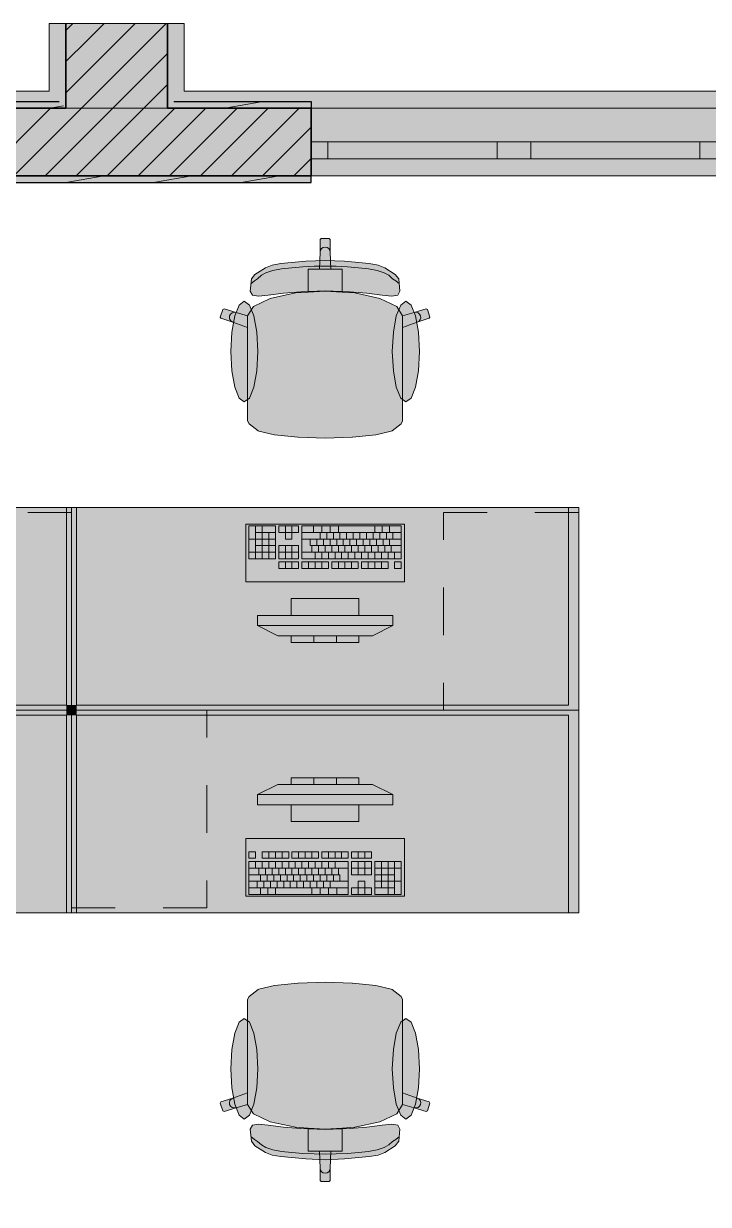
# Model space of a CAD drawing. Header units: inches. Extents: x 99 to 83418, y 65 to 21631.
# Drawn here: x 70025 to 72050, y 16594 to 20088 of the extents above; entities that cross this region are included whole.
import ezdxf

# ---------------------------------------------------------------- set-up
doc = ezdxf.new("R2010")
doc.units = ezdxf.units.IN
doc.header["$MEASUREMENT"] = 0
doc.layers.add('PDF_Interior$-$Furniture$', color=7, linetype='Continuous', true_color=0x573938)
doc.layers.add('PDF_Structural - Bearing', color=7, linetype='Continuous')

msp = doc.modelspace()

# ---------------------------------------------------------------- hatches: boundary and pattern name
at = {"layer": 'PDF_Interior$-$Furniture$', "true_color": 0xffffff, "transparency": 33554559}
for points in [[(70687.6, 18980), (70687.6, 18943.9), (70687.6, 18912.9), (70692.1, 18904.3), (70718.9, 18883.1), (70721.1, 18882.3), (70767, 18871.6), (70835.8, 18864.4), (70836.8, 18864.3), (70916.9, 18861.9), (70916.9, 19451.9), (70904.8, 19451.9), (70901.8, 19448.9), (70901.8, 19412), (70900, 19362.1), (70866.5, 19362.1), (70866.5, 19332.2), (70866.5, 19293.5), (70829.1, 19291.1), (70754.7, 19275.2), (70705, 19251.4), (70687.7, 19223.6), (70653.5, 19233.3), (70618.1, 19244.7), (70614.3, 19242.7), (70606.9, 19220), (70608.8, 19216.2), (70644.2, 19204.8), (70687.6, 19189.1)], [(71146.1, 18980), (71146.1, 19189.1), (71189.5, 19204.8), (71224.9, 19216.2), (71226.9, 19220), (71219.4, 19242.7), (71215.6, 19244.7), (71180.2, 19233.3), (71146, 19223.6), (71128.7, 19251.4), (71079, 19275.2), (71004.6, 19291.1), (70967.2, 19293.5), (70967.2, 19332.2), (70967.2, 19362.1), (70933.7, 19362.1), (70932, 19412), (70932, 19448.9), (70928.9, 19451.9), (70916.9, 19451.9), (70916.9, 18861.9), (70996.9, 18864.3), (70998, 18864.4), (71066.7, 18871.6), (71112.6, 18882.3), (71114.8, 18883.1), (71141.6, 18904.3), (71146.1, 18912.9), (71146.1, 18943.9)], [(70859.4, 19384.9), (70786.1, 19377.9), (70760.3, 19373.1), (70740.3, 19365.9), (70709.3, 19345.8), (70698.8, 19332.6), (70695.5, 19296.5), (70702.2, 19285), (70719.4, 19281.9), (70748.3, 19284.5), (70793.6, 19290.4), (70844.6, 19295), (70916.9, 19297.3), (70916.9, 19387.1)], [(70974.4, 19384.9), (70916.9, 19387.1), (70916.9, 19297.3), (70989.2, 19295), (71040.1, 19290.4), (71085.4, 19284.5), (71114.3, 19281.9), (71131.5, 19285), (71138.3, 19296.5), (71135, 19332.6), (71124.4, 19345.8), (71093.4, 19365.9), (71073.4, 19373.1), (71047.6, 19377.9)], [(70637.6, 19117.8), (70639.4, 19074), (70645.1, 19031.2), (70654.5, 18996.5), (70666, 18975.4), (70677.8, 18968.8), (70689.7, 18975.4), (70701.2, 18996.6), (70710.6, 19031.3), (70716.3, 19074.1), (70718.1, 19117.9), (70716.3, 19161.7), (70710.6, 19204.5), (70701.3, 19239.1), (70689.7, 19260.3), (70677.9, 19266.9), (70666, 19260.3), (70654.5, 19239.1), (70645.1, 19204.4), (70639.4, 19161.6)], [(71196.2, 19117.8), (71194.4, 19161.6), (71188.6, 19204.4), (71179.3, 19239.1), (71167.7, 19260.3), (71155.9, 19266.9), (71144, 19260.3), (71132.5, 19239.2), (71123.1, 19204.5), (71117.4, 19161.7), (71115.6, 19117.9), (71117.4, 19074.1), (71123.1, 19031.2), (71132.5, 18996.5), (71144.1, 18975.4), (71155.9, 18968.8), (71167.7, 18975.3), (71179.3, 18996.5), (71188.7, 19031.2), (71194.4, 19074)], [(71636.9, 18071.9), (71636.9, 18041.9), (71636.9, 17456.9), (71666.9, 17456.9), (71666.9, 18656.9), (71636.9, 18656.9)], [(71116.9, 18336.9), (71016.9, 18336.9), (71016.9, 18386.9), (70816.9, 18386.9), (70816.9, 18336.9), (70716.9, 18336.9), (70716.9, 18306.9), (70776.9, 18276.9), (70816.9, 18276.9), (70816.9, 18256.9), (71016.9, 18256.9), (71016.9, 18276.9), (71056.9, 18276.9), (71116.9, 18306.9)], [(70716.9, 17776.9), (70816.9, 17776.9), (70816.9, 17726.9), (71016.9, 17726.9), (71016.9, 17776.9), (71116.9, 17776.9), (71116.9, 17806.9), (71056.9, 17836.9), (71016.9, 17836.9), (71016.9, 17856.9), (70816.9, 17856.9), (70816.9, 17836.9), (70776.9, 17836.9), (70716.9, 17806.9)], [(70687.6, 17133.7), (70687.6, 16924.6), (70644.2, 16908.9), (70608.8, 16897.5), (70606.9, 16893.7), (70614.3, 16871), (70618.1, 16869), (70653.5, 16880.5), (70687.7, 16890.1), (70705, 16862.3), (70754.7, 16838.5), (70829.1, 16822.6), (70866.5, 16820.2), (70866.5, 16781.5), (70866.5, 16751.6), (70900, 16751.6), (70901.8, 16701.7), (70901.8, 16664.8), (70904.8, 16661.9), (70916.9, 16661.9), (70916.9, 17251.9), (70836.8, 17249.4), (70835.8, 17249.3), (70767, 17242.1), (70721.1, 17231.4), (70718.9, 17230.6), (70692.1, 17209.4), (70687.6, 17200.8), (70687.6, 17169.8)], [(71146.1, 17133.7), (71146.1, 17169.8), (71146.1, 17200.8), (71141.6, 17209.4), (71114.8, 17230.6), (71112.6, 17231.4), (71066.7, 17242.1), (70998, 17249.3), (70996.9, 17249.4), (70916.9, 17251.9), (70916.9, 16661.9), (70928.9, 16661.9), (70932, 16664.8), (70932, 16701.7), (70933.7, 16751.6), (70967.2, 16751.6), (70967.2, 16781.5), (70967.2, 16820.2), (71004.6, 16822.6), (71079, 16838.5), (71128.7, 16862.3), (71146, 16890.1), (71180.2, 16880.5), (71215.6, 16869), (71219.4, 16871), (71226.9, 16893.7), (71224.9, 16897.5), (71189.5, 16908.9), (71146.1, 16924.6)], [(70637.6, 16995.9), (70639.4, 16952.2), (70645.1, 16909.4), (70654.5, 16874.7), (70666, 16853.5), (70677.9, 16846.9), (70689.7, 16853.5), (70701.2, 16874.7), (70710.6, 16909.3), (70716.3, 16952.1), (70718.1, 16995.9), (70716.3, 17039.7), (70710.6, 17082.5), (70701.2, 17117.1), (70689.7, 17138.3), (70677.9, 17144.9), (70666, 17138.3), (70654.5, 17117.2), (70645.1, 17082.5), (70639.4, 17039.7)], [(71196.1, 16995.9), (71194.4, 17039.7), (71188.6, 17082.5), (71179.3, 17117.2), (71167.7, 17138.4), (71155.9, 17144.9), (71144.1, 17138.3), (71132.5, 17117.2), (71123.1, 17082.5), (71117.4, 17039.7), (71115.6, 16995.9), (71117.4, 16952.1), (71123.1, 16909.3), (71132.5, 16874.6), (71144.1, 16853.5), (71155.9, 16846.9), (71167.7, 16853.5), (71179.3, 16874.7), (71188.6, 16909.3), (71194.4, 16952.2)], [(70859.4, 16728.8), (70916.9, 16726.6), (70916.9, 16816.4), (70844.6, 16818.7), (70793.6, 16823.4), (70748.3, 16829.2), (70719.4, 16831.8), (70702.2, 16828.7), (70695.5, 16817.2), (70698.8, 16781.1), (70709.3, 16767.9), (70740.3, 16747.8), (70760.3, 16740.6), (70786.1, 16735.8)], [(70974.4, 16728.8), (71047.6, 16735.8), (71073.4, 16740.6), (71093.4, 16747.8), (71124.4, 16767.9), (71135, 16781.1), (71138.3, 16817.2), (71131.5, 16828.7), (71114.3, 16831.8), (71085.4, 16829.2), (71040.1, 16823.4), (70989.2, 16818.7), (70916.9, 16816.4), (70916.9, 16726.6)]]:
    msp.add_hatch(color=7, dxfattribs=at).paths.add_polyline_path(points)

# ---------------------------------------------------------------- linework, layer by layer
at = {"layer": 'PDF_Interior$-$Furniture$', "color": 126, "lineweight": 25, "true_color": 0x008060}
for points in [[(70150.4, 19838.1), (69575.4, 19838.1), (69575.4, 19858.1), (70130.4, 19858.1)], [(70470.4, 19858.1), (70875.4, 19858.1), (70875.4, 19838.1), (70450.4, 19838.1)]]:
    msp.add_lwpolyline(points, dxfattribs=at)
at = {"layer": 'PDF_Interior$-$Furniture$', "color": 121, "lineweight": 13, "true_color": 0x80ffdf}
for points in [[(70143.2, 19845.3), (70102.2, 19838.1)], [(70474.8, 19858.1), (70469.5, 19857.2)], [(70733.9, 19858.1), (70620.5, 19838.1)], [(70150.3, 19618.1), (70263.7, 19638.1)], [(70409.4, 19618.1), (70522.8, 19638.1)], [(70668.5, 19618.1), (70782, 19638.1)]]:
    msp.add_lwpolyline(points, dxfattribs=at)
at = {"layer": 'PDF_Interior$-$Furniture$', "color": 126, "lineweight": 25, "true_color": 0x008060}
msp.add_lwpolyline([(70875.4, 19638.1), (69575.4, 19638.1), (69575.4, 19618.1), (70875.4, 19618.1)], close=True, dxfattribs=at)
at = {"layer": 'PDF_Interior$-$Furniture$', "lineweight": 13}
for points in [[(70900, 19362.1), (70901.8, 19412), (70902.9, 19417.7), (70906.2, 19422.5), (70911.1, 19425.8), (70916.9, 19426.9), (70922.6, 19425.8), (70927.5, 19422.5), (70930.8, 19417.7), (70932, 19412), (70933.7, 19362.1)], [(70901.8, 19412), (70901.8, 19448.9), (70904.8, 19451.9), (70916.9, 19451.9), (70928.9, 19451.9), (70932, 19448.9), (70932, 19412)], [(70698.1, 19319.4), (70701.8, 19322.1), (70708.1, 19327.2), (70717.1, 19333.4), (70728.8, 19343.4), (70742, 19351.1), (70762.4, 19357.4), (70788.3, 19362.3), (70818.3, 19366), (70850.8, 19368.6), (70884.1, 19370), (70916.9, 19370.5), (70949.6, 19370), (70982.9, 19368.6), (71015.4, 19366), (71045.4, 19362.3), (71071.3, 19357.4), (71091.7, 19351.1), (71104.9, 19343.4), (71116.6, 19333.4), (71125.6, 19327.2), (71131.9, 19322.1), (71135.6, 19319.4)], [(70967.2, 19293.5), (70967.2, 19332.2), (70967.2, 19362.1), (70933.7, 19362.1), (70916.9, 19362.1), (70900, 19362.1), (70866.5, 19362.1), (70866.5, 19332.2), (70866.5, 19293.5)], [(71146, 19223.6), (71128.7, 19251.4), (71079, 19275.2), (71004.6, 19291.1), (70967.2, 19293.5), (70916.9, 19296.7), (70866.5, 19293.5), (70829.1, 19291.1), (70754.7, 19275.2), (70705, 19251.4), (70687.7, 19223.6)], [(70687.6, 19189.1), (70644.2, 19204.8), (70639.1, 19207.7), (70635.4, 19212.2), (70633.8, 19217.9), (70634.5, 19223.7), (70637.4, 19228.8), (70642, 19232.4), (70647.7, 19233.9), (70653.5, 19233.3), (70618.1, 19244.7), (70614.3, 19242.7), (70606.9, 19220), (70608.8, 19216.2), (70644.2, 19204.8)], [(70653.5, 19233.3), (70687.7, 19223.6), (70687.6, 19223.4), (70687.6, 19189.1), (70687.6, 18980), (70687.6, 18943.9), (70687.6, 18912.9), (70692.1, 18904.3), (70718.9, 18883.1), (70721.1, 18882.3), (70767, 18871.6), (70835.8, 18864.4), (70836.8, 18864.3), (70916.9, 18861.9), (70996.9, 18864.3), (70998, 18864.4), (71066.7, 18871.6), (71112.6, 18882.3), (71114.8, 18883.1), (71141.6, 18904.3), (71146.1, 18912.9), (71146.1, 18943.9), (71146.1, 18980), (71146.1, 19189.1), (71146.1, 19223.4), (71146, 19223.6), (71180.2, 19233.3)], [(71146.1, 19189.1), (71189.5, 19204.8), (71194.6, 19207.7), (71198.3, 19212.2), (71199.9, 19217.9), (71199.2, 19223.7), (71196.3, 19228.8), (71191.7, 19232.4), (71186, 19233.9), (71180.2, 19233.3), (71215.6, 19244.7), (71219.4, 19242.7), (71226.9, 19220), (71224.9, 19216.2), (71189.5, 19204.8)], [(68666.9, 18656.9), (70166.9, 18656.9), (70166.9, 18056.9), (68666.9, 18056.9)], [(68666.9, 17456.9), (70166.9, 17456.9), (70166.9, 18056.9), (71666.9, 18056.9), (71666.9, 18656.9), (71636.9, 18656.9), (71636.9, 18071.9), (70181.9, 18071.9), (70181.9, 18656.9), (70151.9, 18656.9), (70151.9, 18071.9), (68696.9, 18071.9)], [(68696.9, 18041.9), (70151.9, 18041.9), (70151.9, 17456.9), (70181.9, 17456.9), (70181.9, 18041.9), (71636.9, 18041.9), (71636.9, 17456.9), (71666.9, 17456.9), (71666.9, 18056.9), (70166.9, 18056.9), (70166.9, 18656.9), (71666.9, 18656.9), (71666.9, 17456.9), (70166.9, 17456.9), (70166.9, 18056.9), (68666.9, 18056.9)], [(70166.9, 18641.9), (70037.4, 18641.9)], [(71396.3, 18641.9), (71266.9, 18641.9), (71266.9, 18561)], [(71666.9, 18641.9), (71537.4, 18641.9)], [(70711.2, 18602), (70711.2, 18505)], [(70730.8, 18602), (70730.8, 18505)], [(70818.9, 18602), (70818.9, 18582.6), (70799.4, 18582.6), (70799.4, 18602)], [(70882.6, 18602), (70882.6, 18582.6)], [(70907.1, 18602), (70907.1, 18582.6)], [(70931.5, 18602), (70931.5, 18582.6)], [(70956, 18602), (70956, 18582.6)], [(71063.7, 18602), (71063.7, 18582.6)], [(71085.8, 18602), (71085.8, 18582.6)], [(71107.8, 18602), (71107.8, 18582.6)], [(70770, 18563.2), (70691.6, 18563.2)], [(70770, 18582.6), (70711.2, 18582.6)], [(70750.4, 18582.6), (70750.4, 18505)], [(71142.1, 18582.6), (70848.3, 18582.6)], [(71142.1, 18563.2), (70848.3, 18563.2)], [(71142.1, 18543.8), (70872.8, 18543.8), (70872.8, 18563.2)], [(70892.4, 18563.2), (70892.4, 18543.8)], [(70902.2, 18582.6), (70902.2, 18563.2)], [(70912, 18563.2), (70912, 18543.8)], [(70921.8, 18582.6), (70921.8, 18563.2)], [(70931.5, 18563.2), (70931.5, 18543.8)], [(70941.3, 18582.6), (70941.3, 18563.2)], [(70951.1, 18563.2), (70951.1, 18543.8)], [(70960.9, 18582.6), (70960.9, 18563.2)], [(70970.7, 18563.2), (70970.7, 18543.8)], [(70980.5, 18582.6), (70980.5, 18563.2)], [(70990.3, 18563.2), (70990.3, 18543.8)], [(71000.1, 18582.6), (71000.1, 18563.2)], [(71009.9, 18563.2), (71009.9, 18543.8)], [(71019.7, 18582.6), (71019.7, 18563.2)], [(71029.5, 18563.2), (71029.5, 18543.8)], [(71039.3, 18582.6), (71039.3, 18563.2)], [(71049, 18563.2), (71049, 18543.8)], [(71058.8, 18582.6), (71058.8, 18563.2)], [(71068.6, 18563.2), (71068.6, 18543.8)], [(71078.4, 18582.6), (71078.4, 18563.2)], [(71088.2, 18563.2), (71088.2, 18543.8)], [(71098, 18582.6), (71098, 18563.2)], [(71107.8, 18563.2), (71107.8, 18543.8)], [(71117.6, 18582.6), (71117.6, 18563.2)], [(70770, 18524.4), (70691.6, 18524.4)], [(70770, 18543.8), (70711.2, 18543.8)], [(70838.5, 18524.4), (70779.8, 18524.4)], [(70799.4, 18543.8), (70799.4, 18505)], [(70818.9, 18543.8), (70818.9, 18505)], [(71142.1, 18524.4), (70848.3, 18524.4)], [(70877.7, 18543.8), (70877.7, 18524.4)], [(70887.5, 18524.4), (70887.5, 18505)], [(70897.3, 18543.8), (70897.3, 18524.4)], [(70907.1, 18524.4), (70907.1, 18505)], [(70916.9, 18543.8), (70916.9, 18524.4)], [(70926.6, 18524.4), (70926.6, 18505)], [(70936.4, 18543.8), (70936.4, 18524.4)], [(70946.2, 18524.4), (70946.2, 18505)], [(70956, 18543.8), (70956, 18524.4)], [(70965.8, 18524.4), (70965.8, 18505)], [(70975.6, 18543.8), (70975.6, 18524.4)], [(70985.4, 18524.4), (70985.4, 18505)], [(70995.2, 18543.8), (70995.2, 18524.4)], [(71005, 18524.4), (71005, 18505)], [(71014.8, 18543.8), (71014.8, 18524.4)], [(71024.6, 18524.4), (71024.6, 18505)], [(71034.4, 18543.8), (71034.4, 18524.4)], [(71044.1, 18524.4), (71044.1, 18505)], [(71053.9, 18543.8), (71053.9, 18524.4)], [(71063.7, 18524.4), (71063.7, 18505)], [(71073.5, 18543.8), (71073.5, 18524.4)], [(71083.3, 18524.4), (71083.3, 18505)], [(71093.1, 18543.8), (71093.1, 18524.4)], [(71102.9, 18524.4), (71102.9, 18505)], [(71112.7, 18543.8), (71112.7, 18524.4)], [(71122.5, 18524.4), (71122.5, 18505)], [(70799.4, 18495.3), (70799.4, 18475.9)], [(70818.9, 18495.3), (70818.9, 18475.9)], [(70867.9, 18495.3), (70867.9, 18475.9)], [(70887.5, 18495.3), (70887.5, 18475.9)], [(70907.1, 18495.3), (70907.1, 18475.9)], [(70956, 18495.3), (70956, 18475.9)], [(70975.6, 18495.3), (70975.6, 18475.9)], [(70995.2, 18495.3), (70995.2, 18475.9)], [(71044.1, 18495.3), (71044.1, 18475.9)], [(71063.7, 18495.3), (71063.7, 18475.9)], [(71083.3, 18495.3), (71083.3, 18475.9)], [(71266.9, 18419.9), (71266.9, 18278.8)], [(71116.9, 18306.9), (71056.9, 18276.9), (70776.9, 18276.9), (70716.9, 18306.9)], [(70883.5, 18276.9), (70883.5, 18256.9)], [(70950.2, 18276.9), (70950.2, 18256.9)], [(71266.9, 18137.7), (71266.9, 18056.9)], [(70566.9, 17976), (70566.9, 18056.9)], [(70883.5, 17836.9), (70883.5, 17856.9)], [(70950.2, 17836.9), (70950.2, 17856.9)], [(70566.9, 17693.8), (70566.9, 17834.9)], [(70716.9, 17806.9), (70776.9, 17836.9), (71056.9, 17836.9), (71116.9, 17806.9)], [(70711.2, 17589.3), (70711.2, 17608.7)], [(70730.8, 17589.3), (70730.8, 17608.7)], [(70750.4, 17618.4), (70750.4, 17637.8)], [(70750.4, 17589.3), (70750.4, 17608.7)], [(70770, 17618.4), (70770, 17637.8)], [(70770, 17589.3), (70770, 17608.7)], [(70789.6, 17618.4), (70789.6, 17637.8)], [(70789.6, 17589.3), (70789.6, 17608.7)], [(70809.1, 17589.3), (70809.1, 17608.7)], [(70828.7, 17589.3), (70828.7, 17608.7)], [(70838.5, 17618.4), (70838.5, 17637.8)], [(70848.3, 17589.3), (70848.3, 17608.7)], [(70858.1, 17618.4), (70858.1, 17637.8)], [(70867.9, 17589.3), (70867.9, 17608.7)], [(70877.7, 17618.4), (70877.7, 17637.8)], [(70887.5, 17589.3), (70887.5, 17608.7)], [(70907.1, 17589.3), (70907.1, 17608.7)], [(70926.6, 17618.4), (70926.6, 17637.8)], [(70926.6, 17589.3), (70926.6, 17608.7)], [(70946.2, 17618.4), (70946.2, 17637.8)], [(70946.2, 17589.3), (70946.2, 17608.7)], [(70965.8, 17618.4), (70965.8, 17637.8)], [(71014.8, 17618.4), (71014.8, 17637.8)], [(71014.8, 17569.9), (71014.8, 17608.7)], [(71034.4, 17618.4), (71034.4, 17637.8)], [(71034.4, 17569.9), (71034.4, 17608.7)], [(71083.3, 17531.1), (71083.3, 17608.7)], [(71102.9, 17511.7), (71102.9, 17608.7)], [(71122.5, 17511.7), (71122.5, 17608.7)], [(70691.6, 17589.3), (70985.4, 17589.3)], [(70721, 17569.9), (70721, 17589.3)], [(70740.6, 17569.9), (70740.6, 17589.3)], [(70760.2, 17569.9), (70760.2, 17589.3)], [(70779.8, 17569.9), (70779.8, 17589.3)], [(70799.4, 17569.9), (70799.4, 17589.3)], [(70818.9, 17569.9), (70818.9, 17589.3)], [(70838.5, 17569.9), (70838.5, 17589.3)], [(70858.1, 17569.9), (70858.1, 17589.3)], [(70877.7, 17569.9), (70877.7, 17589.3)], [(70897.3, 17569.9), (70897.3, 17589.3)], [(70916.9, 17569.9), (70916.9, 17589.3)], [(70936.4, 17569.9), (70936.4, 17589.3)], [(70956, 17569.9), (70956, 17589.3)], [(70995.2, 17589.3), (71053.9, 17589.3)], [(71063.7, 17589.3), (71142.1, 17589.3)], [(70437.4, 17471.9), (70566.9, 17471.9), (70566.9, 17552.7)], [(70691.6, 17569.9), (70960.9, 17569.9), (70960.9, 17550.5)], [(70691.6, 17550.5), (70985.4, 17550.5)], [(70716.1, 17531.1), (70716.1, 17550.5)], [(70725.9, 17550.5), (70725.9, 17569.9)], [(70735.7, 17531.1), (70735.7, 17550.5)], [(70745.5, 17550.5), (70745.5, 17569.9)], [(70755.3, 17531.1), (70755.3, 17550.5)], [(70765.1, 17550.5), (70765.1, 17569.9)], [(70774.9, 17531.1), (70774.9, 17550.5)], [(70784.7, 17550.5), (70784.7, 17569.9)], [(70794.5, 17531.1), (70794.5, 17550.5)], [(70804.3, 17550.5), (70804.3, 17569.9)], [(70814, 17531.1), (70814, 17550.5)], [(70823.8, 17550.5), (70823.8, 17569.9)], [(70833.6, 17531.1), (70833.6, 17550.5)], [(70843.4, 17550.5), (70843.4, 17569.9)], [(70853.2, 17531.1), (70853.2, 17550.5)], [(70863, 17550.5), (70863, 17569.9)], [(70872.8, 17531.1), (70872.8, 17550.5)], [(70882.6, 17550.5), (70882.6, 17569.9)], [(70892.4, 17531.1), (70892.4, 17550.5)], [(70902.2, 17550.5), (70902.2, 17569.9)], [(70912, 17531.1), (70912, 17550.5)], [(70921.8, 17550.5), (70921.8, 17569.9)], [(70931.5, 17531.1), (70931.5, 17550.5)], [(70941.3, 17550.5), (70941.3, 17569.9)], [(71063.7, 17569.9), (71122.5, 17569.9)], [(71063.7, 17550.5), (71142.1, 17550.5)], [(70691.6, 17531.1), (70985.4, 17531.1)], [(70725.9, 17511.7), (70725.9, 17531.1)], [(70747.9, 17511.7), (70747.9, 17531.1)], [(70770, 17511.7), (70770, 17531.1)], [(70877.7, 17511.7), (70877.7, 17531.1)], [(70902.2, 17511.7), (70902.2, 17531.1)], [(70926.6, 17511.7), (70926.6, 17531.1)], [(70951.1, 17511.7), (70951.1, 17531.1)], [(71014.8, 17511.7), (71014.8, 17531.1), (71034.4, 17531.1), (71034.4, 17511.7)], [(71063.7, 17531.1), (71122.5, 17531.1)], [(70166.9, 17471.9), (70296.3, 17471.9)], [(71180.2, 16880.5), (71146, 16890.1), (71146.1, 16890.3), (71146.1, 16924.6), (71146.1, 17133.7), (71146.1, 17169.8), (71146.1, 17200.8), (71141.6, 17209.4), (71114.8, 17230.6), (71112.6, 17231.4), (71066.7, 17242.1), (70998, 17249.3), (70996.9, 17249.4), (70916.9, 17251.9), (70836.8, 17249.4), (70835.8, 17249.3), (70767, 17242.1), (70721.1, 17231.4), (70718.9, 17230.6), (70692.1, 17209.4), (70687.6, 17200.8), (70687.6, 17169.8), (70687.6, 17133.7), (70687.6, 16924.6), (70687.6, 16890.3), (70687.7, 16890.1), (70653.5, 16880.5)], [(70687.6, 16924.6), (70644.2, 16908.9), (70639.1, 16906.1), (70635.4, 16901.5), (70633.8, 16895.9), (70634.5, 16890.1), (70637.4, 16885), (70642, 16881.3), (70647.7, 16879.8), (70653.5, 16880.5), (70618.1, 16869), (70614.3, 16871), (70606.9, 16893.7), (70608.8, 16897.5), (70644.2, 16908.9)], [(71146.1, 16924.6), (71189.5, 16908.9), (71194.6, 16906.1), (71198.3, 16901.5), (71199.9, 16895.9), (71199.2, 16890.1), (71196.3, 16885), (71191.7, 16881.3), (71186, 16879.8), (71180.2, 16880.5), (71215.6, 16869), (71219.4, 16871), (71226.9, 16893.7), (71224.9, 16897.5), (71189.5, 16908.9)], [(70687.7, 16890.1), (70705, 16862.3), (70754.7, 16838.5), (70829.1, 16822.6), (70866.5, 16820.2), (70916.9, 16817), (70967.2, 16820.2), (71004.6, 16822.6), (71079, 16838.5), (71128.7, 16862.3), (71146, 16890.1)], [(70866.5, 16820.2), (70866.5, 16781.5), (70866.5, 16751.6), (70900, 16751.6), (70916.9, 16751.6), (70933.7, 16751.6), (70967.2, 16751.6), (70967.2, 16781.5), (70967.2, 16820.2)], [(71135.6, 16794.3), (71131.9, 16791.6), (71125.6, 16786.5), (71116.6, 16780.3), (71104.9, 16770.3), (71091.7, 16762.6), (71071.3, 16756.3), (71045.4, 16751.4), (71015.4, 16747.7), (70982.9, 16745.2), (70949.6, 16743.7), (70916.9, 16743.2), (70884.1, 16743.7), (70850.8, 16745.2), (70818.3, 16747.7), (70788.3, 16751.4), (70762.4, 16756.3), (70742, 16762.6), (70728.8, 16770.3), (70717.1, 16780.3), (70708.1, 16786.5), (70701.8, 16791.6), (70698.1, 16794.3)], [(70933.7, 16751.6), (70932, 16701.7), (70930.8, 16696), (70927.5, 16691.2), (70922.6, 16687.9), (70916.9, 16686.8), (70911.1, 16687.9), (70906.2, 16691.2), (70902.9, 16696), (70901.8, 16701.7), (70900, 16751.6)], [(70932, 16701.7), (70932, 16664.8), (70928.9, 16661.9), (70916.9, 16661.9), (70904.8, 16661.9), (70901.8, 16664.8), (70901.8, 16701.7)]]:
    msp.add_lwpolyline(points, dxfattribs=at)
for points in [[(71040.1, 19290.4), (70989.2, 19295), (70916.9, 19297.3), (70844.6, 19295), (70793.6, 19290.4), (70748.3, 19284.5), (70719.4, 19281.9), (70702.2, 19285), (70695.5, 19296.5), (70698.8, 19332.6), (70709.3, 19345.8), (70740.3, 19365.9), (70760.3, 19373.1), (70786.1, 19377.9), (70859.4, 19384.9), (70916.9, 19387.1), (70974.4, 19384.9), (71047.6, 19377.9), (71073.4, 19373.1), (71093.4, 19365.9), (71124.4, 19345.8), (71135, 19332.6), (71138.3, 19296.5), (71131.5, 19285), (71114.3, 19281.9), (71085.4, 19284.5)], [(70637.6, 19117.8), (70640.7, 19174.8), (70649.4, 19223.2), (70662.4, 19255.5), (70677.8, 19266.8), (70693.3, 19255.5), (70706.3, 19223.2), (70715, 19174.8), (70718.1, 19117.8), (70715, 19060.8), (70706.3, 19012.4), (70693.3, 18980.1), (70677.8, 18968.8), (70662.4, 18980.1), (70649.4, 19012.4), (70640.7, 19060.8)], [(71193.1, 19174.8), (71184.3, 19223.2), (71171.3, 19255.5), (71155.9, 19266.8), (71140.5, 19255.5), (71127.4, 19223.2), (71118.7, 19174.8), (71115.6, 19117.8), (71118.7, 19060.8), (71127.4, 19012.4), (71140.5, 18980.1), (71155.9, 18968.8), (71171.3, 18980.1), (71184.3, 19012.4), (71193.1, 19060.8), (71196.1, 19117.8)], [(71151.9, 18606.9), (70681.9, 18606.9), (70681.9, 18436.9), (71151.9, 18436.9)], [(70770, 18602), (70691.6, 18602), (70691.6, 18505), (70770, 18505)], [(70838.5, 18602), (70779.8, 18602), (70779.8, 18582.6), (70799.4, 18582.6), (70799.4, 18563.2), (70818.9, 18563.2), (70818.9, 18582.6), (70838.5, 18582.6)], [(71142.1, 18602), (70848.3, 18602), (70848.3, 18505), (71142.1, 18505)], [(70838.5, 18543.8), (70779.8, 18543.8), (70779.8, 18505), (70838.5, 18505)], [(70838.5, 18495.3), (70779.8, 18495.3), (70779.8, 18475.9), (70838.5, 18475.9)], [(70926.6, 18495.3), (70848.3, 18495.3), (70848.3, 18475.9), (70926.6, 18475.9)], [(71014.8, 18495.3), (70936.4, 18495.3), (70936.4, 18475.9), (71014.8, 18475.9)], [(71102.9, 18495.3), (71024.6, 18495.3), (71024.6, 18475.9), (71102.9, 18475.9)], [(71142.1, 18495.3), (71122.5, 18495.3), (71122.5, 18475.9), (71142.1, 18475.9)], [(71016.9, 18386.9), (70816.9, 18386.9), (70816.9, 18336.9), (71016.9, 18336.9)], [(71116.9, 18336.9), (70716.9, 18336.9), (70716.9, 18306.9), (71116.9, 18306.9)], [(71016.9, 18276.9), (70816.9, 18276.9), (70816.9, 18256.9), (71016.9, 18256.9)], [(70816.9, 17836.9), (71016.9, 17836.9), (71016.9, 17856.9), (70816.9, 17856.9)], [(70716.9, 17776.9), (71116.9, 17776.9), (71116.9, 17806.9), (70716.9, 17806.9)], [(70816.9, 17726.9), (71016.9, 17726.9), (71016.9, 17776.9), (70816.9, 17776.9)], [(70681.9, 17506.9), (71151.9, 17506.9), (71151.9, 17676.9), (70681.9, 17676.9)], [(70691.6, 17618.4), (70711.2, 17618.4), (70711.2, 17637.8), (70691.6, 17637.8)], [(70691.6, 17511.7), (70985.4, 17511.7), (70985.4, 17608.7), (70691.6, 17608.7)], [(70730.8, 17618.4), (70809.1, 17618.4), (70809.1, 17637.8), (70730.8, 17637.8)], [(70818.9, 17618.4), (70897.3, 17618.4), (70897.3, 17637.8), (70818.9, 17637.8)], [(70907.1, 17618.4), (70985.4, 17618.4), (70985.4, 17637.8), (70907.1, 17637.8)], [(70995.2, 17618.4), (71053.9, 17618.4), (71053.9, 17637.8), (70995.2, 17637.8)], [(70995.2, 17569.9), (71053.9, 17569.9), (71053.9, 17608.7), (70995.2, 17608.7)], [(71063.7, 17511.7), (71142.1, 17511.7), (71142.1, 17608.7), (71063.7, 17608.7)], [(70995.2, 17511.7), (71053.9, 17511.7), (71053.9, 17531.1), (71034.4, 17531.1), (71034.4, 17550.5), (71014.8, 17550.5), (71014.8, 17531.1), (70995.2, 17531.1)], [(70640.7, 16938.9), (70649.4, 16890.6), (70662.4, 16858.2), (70677.8, 16846.9), (70693.3, 16858.2), (70706.3, 16890.6), (70715, 16938.9), (70718.1, 16995.9), (70715, 17052.9), (70706.3, 17101.3), (70693.3, 17133.6), (70677.8, 17144.9), (70662.4, 17133.6), (70649.4, 17101.3), (70640.7, 17052.9), (70637.6, 16995.9)], [(71196.1, 16995.9), (71193.1, 16938.9), (71184.3, 16890.6), (71171.3, 16858.2), (71155.9, 16846.9), (71140.5, 16858.2), (71127.4, 16890.6), (71118.7, 16938.9), (71115.6, 16995.9), (71118.7, 17052.9), (71127.4, 17101.3), (71140.5, 17133.6), (71155.9, 17144.9), (71171.3, 17133.6), (71184.3, 17101.3), (71193.1, 17052.9)], [(70793.6, 16823.4), (70844.6, 16818.7), (70916.9, 16816.4), (70989.2, 16818.7), (71040.1, 16823.4), (71085.4, 16829.2), (71114.3, 16831.8), (71131.5, 16828.7), (71138.3, 16817.2), (71135, 16781.1), (71124.4, 16767.9), (71093.4, 16747.8), (71073.4, 16740.6), (71047.6, 16735.8), (70974.4, 16728.8), (70916.9, 16726.6), (70859.4, 16728.8), (70786.1, 16735.8), (70760.3, 16740.6), (70740.3, 16747.8), (70709.3, 16767.9), (70698.8, 16781.1), (70695.5, 16817.2), (70702.2, 16828.7), (70719.4, 16831.8), (70748.3, 16829.2)]]:
    msp.add_lwpolyline(points, close=True, dxfattribs=at)
at = {"layer": 'PDF_Interior$-$Furniture$', "color": 7, "lineweight": 0, "true_color": 0xffffff, "transparency": 33554559}
for points in [[(69575.4, 19858.1), (69575.4, 19838.1), (70130.4, 19858.1), (70150.4, 19838.1)], [(70875.4, 19838.1), (70875.4, 19858.1), (70450.4, 19838.1), (70470.4, 19858.1)], [(70875.4, 19638.1), (69575.4, 19638.1), (70875.4, 19618.1), (69575.4, 19618.1)], [(68666.9, 18056.9), (70166.9, 18056.9), (68666.9, 18656.9), (70166.9, 18656.9)], [(70151.9, 18656.9), (70151.9, 18071.9), (70181.9, 18656.9), (70181.9, 18071.9)], [(70166.9, 18056.9), (71666.9, 18056.9), (70166.9, 18656.9), (71666.9, 18656.9)], [(71151.9, 18436.9), (71151.9, 18606.9), (70681.9, 18436.9), (70681.9, 18606.9)], [(68696.9, 18071.9), (68696.9, 18041.9), (70151.9, 18071.9), (70151.9, 18041.9)], [(70181.9, 18071.9), (70151.9, 18071.9), (70181.9, 18041.9), (70151.9, 18041.9)], [(70181.9, 18071.9), (70181.9, 18041.9), (71636.9, 18071.9), (71636.9, 18041.9)], [(70166.9, 18056.9), (68666.9, 18056.9), (70166.9, 17456.9), (68666.9, 17456.9)], [(70151.9, 17456.9), (70181.9, 17456.9), (70151.9, 18041.9), (70181.9, 18041.9)], [(71666.9, 18056.9), (70166.9, 18056.9), (71666.9, 17456.9), (70166.9, 17456.9)], [(70681.9, 17676.9), (70681.9, 17506.9), (71151.9, 17676.9), (71151.9, 17506.9)]]:
    msp.add_solid(points, dxfattribs=at)
at = {"layer": 'PDF_Structural - Bearing', "color": 251, "lineweight": 18, "true_color": 0x6a6a6a}
for points in [[(70450.4, 20088.1), (70150.4, 20088.1), (70100.4, 20088.1), (70100.4, 19888.1), (67250.4, 19888.1), (67250.4, 20038.1), (67250.4, 20088.1), (66900.4, 20088.1)], [(73700.4, 20088.1), (73400.4, 20088.1), (73350.4, 20088.1), (73350.4, 19888.1), (70500.4, 19888.1), (70500.4, 20038.1), (70500.4, 20088.1), (70150.4, 20088.1)], [(67200.4, 20038.1), (67200.4, 19838.1), (67250.4, 19838.1), (70150.4, 19838.1), (70150.4, 19888.1), (70150.4, 20038.1)], [(70450.4, 20038.1), (70450.4, 19838.1), (70500.4, 19838.1), (73400.4, 19838.1)]]:
    msp.add_lwpolyline(points, dxfattribs=at)
at = {"layer": 'PDF_Structural - Bearing', "lineweight": 35}
msp.add_lwpolyline([(70150.4, 20038.1), (70150.4, 20088.1), (70150.4, 20038.1), (70150.4, 19838.1), (69575.4, 19838.1), (69575.4, 19738.1), (69575.4, 19688.1), (69575.4, 19638.1), (70875.4, 19638.1), (70875.4, 19688.1), (70875.4, 19738.1), (70875.4, 19838.1), (70450.4, 19838.1), (70450.4, 20038.1), (70450.4, 20088.1), (70450.4, 20038.1)], dxfattribs=at)
at = {"layer": 'PDF_Structural - Bearing', "color": 11, "lineweight": 9, "true_color": 0xfe847a}
for points in [[(69996.7, 19638.1), (70196.7, 19838.1), (70396.7, 20038.1), (70446.7, 20088.1)], [(70150.4, 19883.7), (70304.8, 20038.1), (70354.8, 20088.1)], [(70150.4, 19975.6), (70212.9, 20038.1), (70262.9, 20088.1)], [(70150.4, 20067.5), (70171, 20088.1)], [(70088.7, 19638.1), (70288.7, 19838.1), (70450.4, 19999.9)], [(70180.6, 19638.1), (70380.6, 19838.1), (70450.4, 19907.9)], [(69904.8, 19638.1), (70104.8, 19838.1)], [(70272.5, 19638.1), (70472.5, 19838.1)], [(70364.4, 19638.1), (70564.4, 19838.1)], [(70456.4, 19638.1), (70656.4, 19838.1)], [(70548.3, 19638.1), (70748.3, 19838.1)], [(70640.2, 19638.1), (70840.2, 19838.1)], [(70732.1, 19638.1), (70875.4, 19781.4)], [(70824.1, 19638.1), (70875.4, 19689.5)]]:
    msp.add_lwpolyline(points, dxfattribs=at)
at = {"layer": 'PDF_Structural - Bearing', "color": 123, "lineweight": 18, "true_color": 0x71cebe}
msp.add_lwpolyline([(53950.4, 19838.1), (53950.4, 10888.1), (70187.9, 10888.1), (70187.9, 8375.6), (73662.8, 8375.6), (73662.8, 10888.1), (80150.5, 10888.1), (80150.5, 19838.1)], close=True, dxfattribs=at)
at = {"layer": 'PDF_Structural - Bearing', "lineweight": 13}
for points in [[(72675.4, 19638.1), (70875.4, 19638.1), (70875.4, 19688.1), (70875.4, 19738.1), (70875.4, 19688.1), (70925.4, 19688.1), (70925.4, 19738.1), (70875.4, 19738.1), (70875.4, 19838.1), (72675.4, 19838.1), (72675.4, 19738.1), (72675.4, 19688.1)], [(71475.4, 19688.1), (71425.4, 19688.1), (71425.4, 19738.1), (71475.4, 19738.1), (71525.4, 19738.1), (71525.4, 19688.1)], [(72075.4, 19688.1), (72025.4, 19688.1), (72025.4, 19738.1), (72075.4, 19738.1), (72125.4, 19738.1), (72125.4, 19688.1)]]:
    msp.add_lwpolyline(points, close=True, dxfattribs=at)
for points in [[(70925.4, 19738.1), (71425.4, 19738.1)], [(71525.4, 19738.1), (72025.4, 19738.1)], [(71425.4, 19688.1), (70925.4, 19688.1)], [(72025.4, 19688.1), (71525.4, 19688.1)]]:
    msp.add_lwpolyline(points, dxfattribs=at)
at = {"layer": 'PDF_Structural - Bearing', "color": 7, "lineweight": 0, "true_color": 0xffffff, "transparency": 33554559}
for points in [[(70100.4, 20038.1), (70100.4, 20088.1), (70150.4, 20038.1)], [(70100.4, 20088.1), (70150.4, 20088.1), (70150.4, 20038.1)], [(70450.4, 20088.1), (70450.4, 20038.1), (70150.4, 20088.1), (70150.4, 20038.1)], [(70450.4, 20088.1), (70500.4, 20088.1), (70450.4, 20038.1)], [(70450.4, 20038.1), (70500.4, 20088.1), (70500.4, 20038.1)], [(70100.4, 20038.1), (70150.4, 20038.1), (70100.4, 19888.1), (70150.4, 19888.1)], [(70150.4, 20038.1), (70450.4, 20038.1), (70150.4, 19838.1), (70450.4, 19838.1)], [(70450.4, 20038.1), (70500.4, 20038.1), (70450.4, 19838.1), (70500.4, 19838.1)], [(67250.4, 19838.1), (67250.4, 19888.1), (70150.4, 19838.1), (70150.4, 19888.1)], [(73350.4, 19888.1), (73350.4, 19838.1), (70500.4, 19888.1), (70500.4, 19838.1)], [(69575.4, 19838.1), (70875.4, 19838.1), (69575.4, 19638.1), (70875.4, 19638.1)], [(72675.4, 19838.1), (72675.4, 19638.1), (70875.4, 19838.1), (70875.4, 19638.1)], [(70875.4, 19738.1), (70875.4, 19688.1), (70925.4, 19738.1), (70925.4, 19688.1)], [(70925.4, 19738.1), (70925.4, 19688.1), (71425.4, 19738.1), (71425.4, 19688.1)], [(71475.4, 19688.1), (71475.4, 19738.1), (71425.4, 19688.1), (71425.4, 19738.1)], [(71475.4, 19738.1), (71475.4, 19688.1), (71525.4, 19738.1), (71525.4, 19688.1)], [(71525.4, 19738.1), (71525.4, 19688.1), (72025.4, 19738.1), (72025.4, 19688.1)], [(72075.4, 19688.1), (72075.4, 19738.1), (72025.4, 19688.1), (72025.4, 19738.1)]]:
    msp.add_solid(points, dxfattribs=at)

doc.saveas('drawing.dxf')
